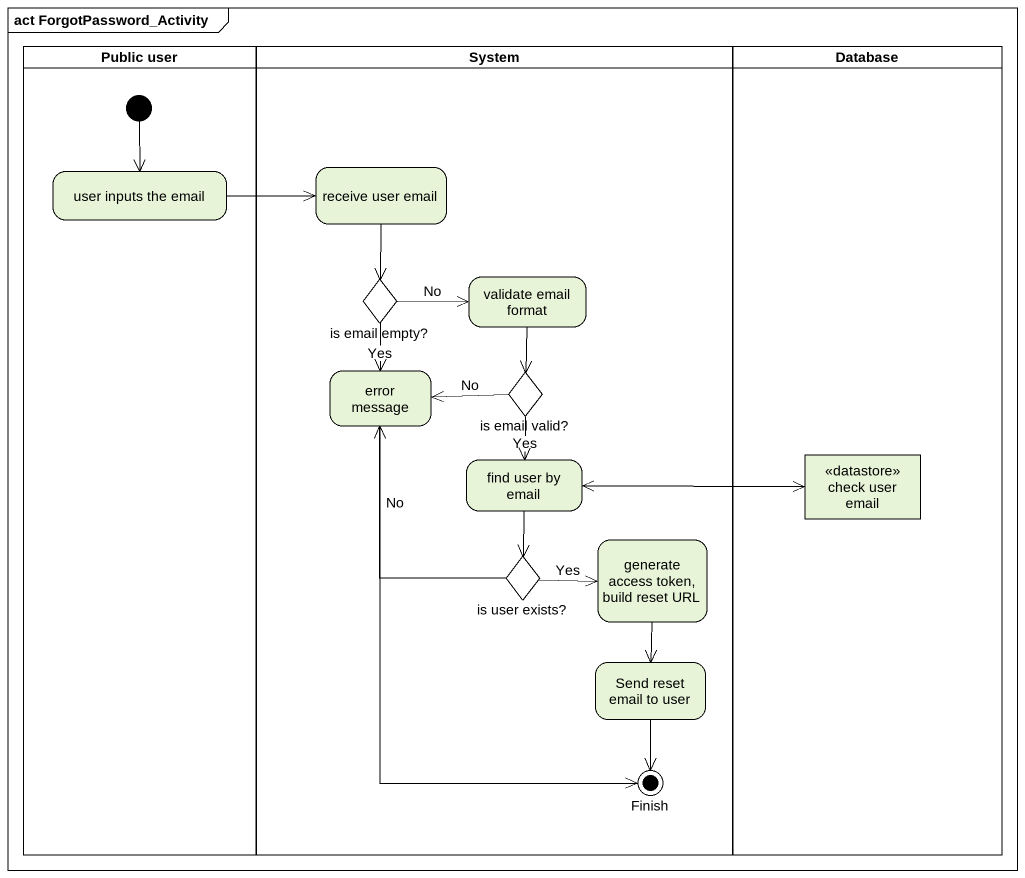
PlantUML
@startuml
mainframe act ForgotPassword_Activity
hide empty description
state "Public user" as Public_user <<partition>> {
  state "user inputs the email" as user_inputs_the_email
  [*] --> user_inputs_the_email
}
state System <<partition>> {
  state "receive user email" as receive_user_email
  state "is email empty?" as is_email_empty <<choice>>
  state "validate email format" as validate_email_format
  state "error message" as error_message
  state "is email valid?" as is_email_valid <<choice>>
  state "find user by email" as find_user_by_email
  state "is user exists?" as is_user_exists <<choice>>
  state "generate access token, build reset URL" as generate_access_token_build
  state "Send reset email to user" as Send_reset_email_to_user
  state Finish <<end>>
}
state "Database" as Database_ <<partition>> {
  state "check user email" as check_user_email <<datastore>>
}
user_inputs_the_email -right-> receive_user_email
receive_user_email --> is_email_empty
is_email_empty -right-> validate_email_format : No
is_email_empty --> error_message : Yes
validate_email_format --> is_email_valid
error_message --> Finish
is_email_valid -left-> error_message : No
is_email_valid --> find_user_by_email : Yes
find_user_by_email -right-> check_user_email
find_user_by_email --> is_user_exists
check_user_email -left-> find_user_by_email
is_user_exists -up-> error_message : No
is_user_exists -right-> generate_access_token_build : Yes
generate_access_token_build --> Send_reset_email_to_user
Send_reset_email_to_user --> Finish
@enduml
